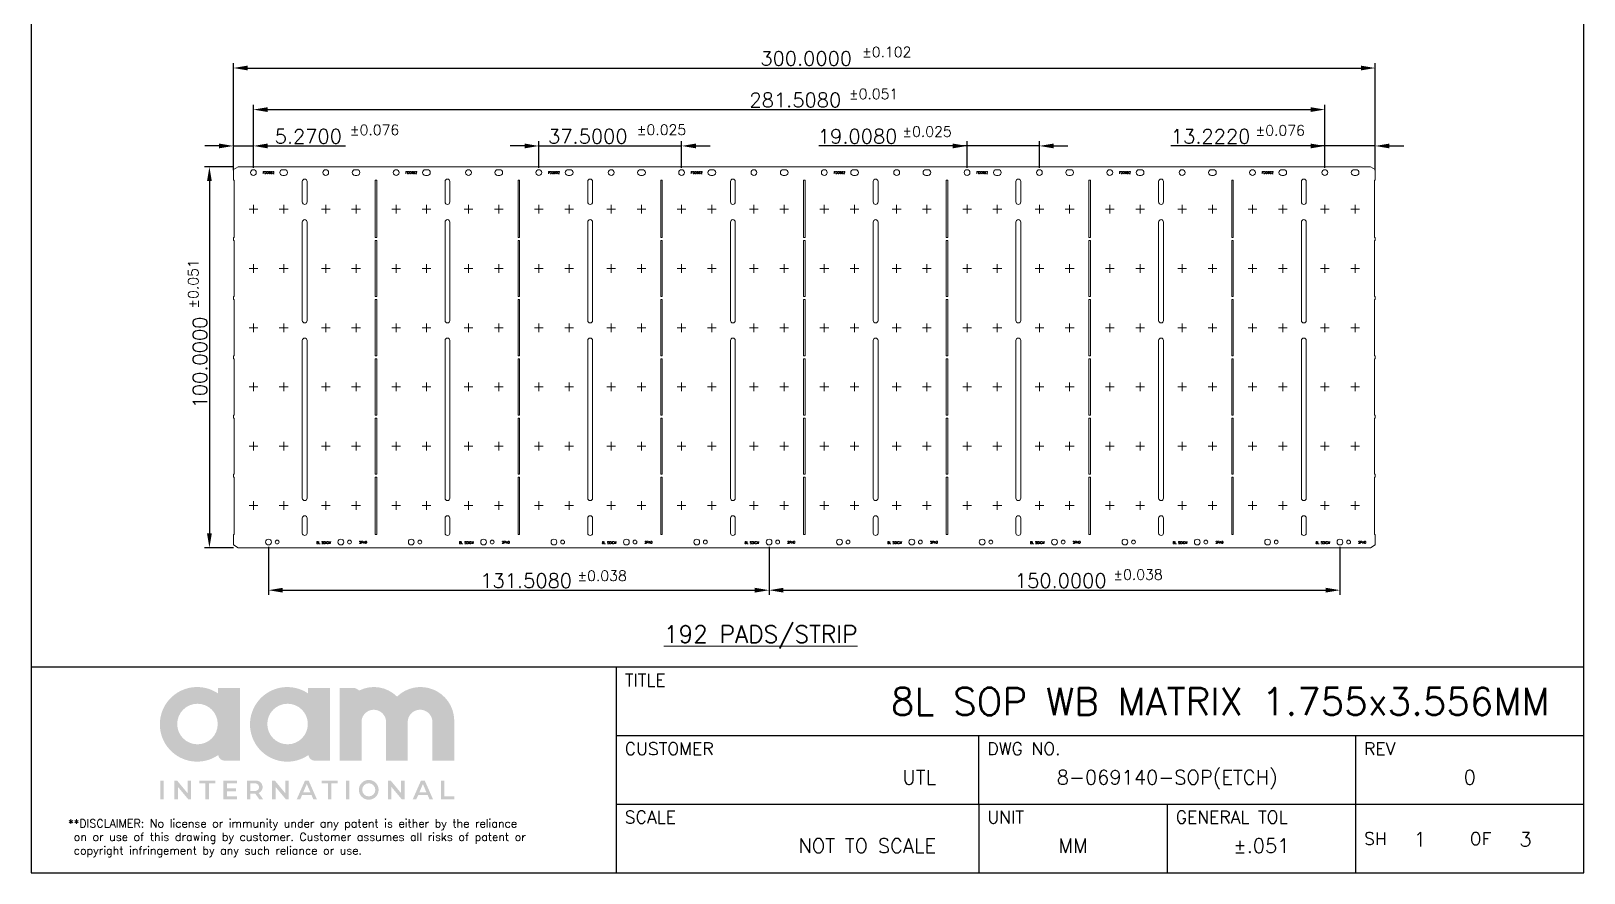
# Model space of a CAD drawing. Extents: x 1255 to 1552, y 205 to 435.
# Drawn here: x 1254.7 to 1417.9, y 204.8 to 293.2 of the extents above; entities that cross this region are included whole.
import ezdxf
from ezdxf.enums import TextEntityAlignment as Align
from ezdxf.lldxf.tags import DXFTag

# ---------------------------------------------------------------- set-up
doc = ezdxf.new("R2010")
doc.units = 0
for name, color, linetype in [('CEN', 2, 'CENTER'), ('COIN-LINE', 4, 'Continuous'), ('DIM', 7, 'Continuous'), ('LF-LINE', 1, 'Continuous'), ('PKG-OUT', 3, 'HIDDEN'), ('PLOTTING-AREA', 5, 'Continuous')]:
    doc.layers.add(name, color=color, linetype=linetype)
doc.styles.add('5.0-8.0 UNIT', font='SIMPLEX.shx', dxfattribs={"height": 0.15})
doc.styles.add('75_100   LAYOUT', font='SIMPLEX.shx', dxfattribs={"height": 1.5})
doc.styles.add('ROMANS', font='romans')
doc.styles.add('SIMPLEX', font='SIMPLEX.shx', dxfattribs={"height": 1})
doc.styles.get("Standard").update_dxf_attribs({"font": 'simplex.shx', "height": 2.5})
tags = doc.linetypes.add('CENTER', pattern=[2, 1.25, -0.25, 0.25, -0.25]).pattern_tags.tags
tags[10:11] = [DXFTag(74, 4), DXFTag(75, 0), DXFTag(340, '0'), DXFTag(46, 1.0), DXFTag(50, 0.0), DXFTag(44, 0.0), DXFTag(45, 0.0)]
tags[8:9] = [DXFTag(74, 4), DXFTag(75, 0), DXFTag(340, '0'), DXFTag(46, 1.0), DXFTag(50, 0.0), DXFTag(44, 0.0), DXFTag(45, 0.0)]
tags[6:7] = [DXFTag(74, 4), DXFTag(75, 0), DXFTag(340, '0'), DXFTag(46, 1.0), DXFTag(50, 0.0), DXFTag(44, 0.0), DXFTag(45, 0.0)]
tags[4:5] = [DXFTag(74, 4), DXFTag(75, 0), DXFTag(340, '0'), DXFTag(46, 1.0), DXFTag(50, 0.0), DXFTag(44, 0.0), DXFTag(45, 0.0)]
tags = doc.linetypes.add('HIDDEN', pattern=[0.375, 0.25, -0.125]).pattern_tags.tags
tags[6:7] = [DXFTag(74, 4), DXFTag(75, 0), DXFTag(340, '0'), DXFTag(46, 1.0), DXFTag(50, 0.0), DXFTag(44, 0.0), DXFTag(45, 0.0)]
tags[4:5] = [DXFTag(74, 4), DXFTag(75, 0), DXFTag(340, '0'), DXFTag(46, 1.0), DXFTag(50, 0.0), DXFTag(44, 0.0), DXFTag(45, 0.0)]

# ---------------------------------------------------------------- blocks, each defined once
blk = doc.blocks.new('TABLE')
at = {"layer": 'PLOTTING-AREA', "true_color": 0xaa312c}
h = blk.add_hatch(color=15, dxfattribs=at)
h.dxf.hatch_style = 1
h.paths.add_polyline_path([(18.29, 16.19), (16.37, 16.19), (16.37, 15.71, 1.889057), (16.39, 10.31, 0.380764), (16.98, 9.82), (18.29, 9.82)])
h.paths.add_polyline_path([(16.35, 13.03, -1), (12.8, 13.03, -1)], flags=16)
h.paths.add_polyline_path([(26.18, 16.19), (24.26, 16.19), (24.26, 15.71, 1.889057), (24.29, 10.31, 0.380764), (24.87, 9.82), (26.18, 9.82)])
h.paths.add_polyline_path([(24.24, 13.03, -1), (20.69, 13.03, -1)], flags=16)
h.paths.add_polyline_path([(28.74, 15.96, 0.127425), (28.29, 16.19), (27.04, 16.19), (27.04, 9.82), (28.94, 9.82), (28.94, 13.14, -1.057833), (31.09, 13.14), (31.09, 9.82), (32.99, 9.82), (32.99, 13.14, -1.055561), (35.15, 13.14), (35.15, 9.82), (37.06, 9.82), (37.06, 13.4, 0.652706), (32.05, 15.43, 0.324597)])
at = {"layer": 'PLOTTING-AREA'}
h = blk.add_hatch(color=7, dxfattribs=at)
h.dxf.hatch_style = 1
h.paths.add_polyline_path([(11.32, 6.45), (11.62, 6.45), (11.62, 8.08), (11.32, 8.08)])
h.paths.add_polyline_path([(12.86, 7.53), (13.76, 6.45), (14.02, 6.45), (14.02, 8.08), (13.71, 8.08), (13.71, 6.98), (12.79, 8.08), (12.56, 8.08), (12.56, 6.45), (12.86, 6.45)])
h.paths.add_polyline_path([(15.27, 7.83), (15.27, 6.45), (15.57, 6.45), (15.57, 7.83), (16.13, 7.83), (16.13, 8.08), (14.73, 8.08), (14.73, 7.83)])
h.paths.add_polyline_path([(16.85, 8.08), (16.85, 6.45), (18.05, 6.45), (18.05, 6.7), (17.15, 6.7), (17.15, 7.15), (17.94, 7.15), (17.94, 7.4), (17.15, 7.4), (17.15, 7.83), (18.05, 7.83), (18.05, 8.08)])
h.paths.add_polyline_path([(18.91, 8.08), (18.91, 6.45), (19.21, 6.45), (19.21, 6.93), (19.64, 6.93), (19.98, 6.45), (20.32, 6.45), (19.94, 6.99, 0.813597), (19.71, 8.08)])
h.paths.add_polyline_path([(19.21, 7.83), (19.7, 7.83, -0.813374), (19.7, 7.18), (19.21, 7.18)], flags=16)
h.paths.add_polyline_path([(21.11, 6.45), (21.41, 6.45), (21.41, 7.53), (22.31, 6.45), (22.57, 6.45), (22.57, 8.08), (22.26, 8.08), (22.26, 6.98), (21.35, 8.08), (21.11, 8.08)])
h.paths.add_polyline_path([(23.27, 6.45), (23.58, 6.45), (23.74, 6.82), (24.56, 6.82), (24.72, 6.45), (25.03, 6.45), (24.31, 8.08), (23.99, 8.08)])
h.paths.add_polyline_path([(24.15, 7.78), (24.46, 7.06), (23.84, 7.06)], flags=16)
h.paths.add_polyline_path([(26, 7.83), (26, 6.45), (26.3, 6.45), (26.3, 7.83), (26.86, 7.83), (26.86, 8.08), (25.46, 8.08), (25.46, 7.83)])
h.paths.add_polyline_path([(27.57, 6.45), (27.87, 6.45), (27.87, 8.08), (27.57, 8.08)])
h.paths.add_polyline_path([(28.71, 7.27, 1), (30.44, 7.27, 1)])
h.paths.add_polyline_path([(30.15, 7.27, -1), (29, 7.27, -1)], flags=16)
h.paths.add_polyline_path([(31.5, 8.08), (31.26, 8.08), (31.26, 6.45), (31.56, 6.45), (31.56, 7.53), (32.46, 6.45), (32.72, 6.45), (32.72, 8.08), (32.41, 8.08), (32.41, 6.98)])
h.paths.add_polyline_path([(34.48, 8.08), (34.15, 8.08), (33.43, 6.45), (33.74, 6.45), (33.91, 6.82), (34.73, 6.82), (34.89, 6.45), (35.2, 6.45)])
h.paths.add_polyline_path([(34.32, 7.78), (34.62, 7.06), (34.01, 7.06)], flags=16)
h.paths.add_polyline_path([(35.91, 6.45), (37.06, 6.45), (37.06, 6.7), (36.2, 6.7), (36.2, 8.08), (35.91, 8.08)])
for p, q in [((136, 18), (0, 18)), ((136, 12), (51.25, 12)), ((83, 6), (83, 12)), ((136, 6), (51.25, 6)), ((99.5, 6), (99.5, 0))]:
    blk.add_line(p, q, dxfattribs=at)
blk.add_lwpolyline([(0, 191.5), (0, 0), (136, 0), (136, 191.5)], close=True, dxfattribs=at)
for points in [[(51.25, 18), (51.25, 0)], [(116, 12), (116, 0)], [(83, 6), (83, 0)]]:
    blk.add_lwpolyline(points, dxfattribs=at)
at = {"layer": 'PLOTTING-AREA', "color": 7, "style": 'SIMPLEX'}
for s, p in [('TITLE', (52, 16.32)), ('CUSTOMER', (52, 10.32)), ('DWG NO.', (83.75, 10.32)), ('REV', (116.75, 10.32)), ('SCALE', (52, 4.33)), ('UNIT', (83.75, 4.33)), ('GENERAL TOL', (100.25, 4.33))]:
    blk.add_text(s, height=1.1, dxfattribs=at).set_placement(p)
blk.add_text('NOT TO SCALE', height=1.25, dxfattribs=at).set_placement((79.25, 3), align=Align.TOP_RIGHT)
for s, p in [('SH', (116.75, 3)), ('OF', (126, 3))]:
    blk.add_text(s, height=1.1, dxfattribs=at).set_placement(p, align=Align.MIDDLE_LEFT)
at = {"layer": 'PLOTTING-AREA', "color": 7, "insert": (3.25, 4.69), "char_height": 0.7106, "width": 50.2084, "attachment_point": 1, "style": 'SIMPLEX'}
blk.add_mtext('**DISCLAIMER: No license or immunity under any patent is either by the reliance \\P on or use of this drawing by customer. Customer assumes all risks of patent or\\P copyright infringement by any such reliance or use.', dxfattribs=at)

msp = doc.modelspace()

# ---------------------------------------------------------------- linework, layer by layer
at = {"layer": 'CEN', "linetype": 'CENTER', "lineweight": 0, "ltscale": 0.03}
for p, q in [((1277.58319, 274.45687), (1278.49919, 274.45687)), ((1278.04119, 274.91487), (1278.04119, 273.99887)), ((1281.67999, 274.45687), (1280.76399, 274.45687)), ((1281.22199, 274.91487), (1281.22199, 273.99887)), ((1285.18639, 274.45687), (1286.10239, 274.45687)), ((1285.64439, 274.91487), (1285.64439, 273.99887)), ((1289.28319, 274.45687), (1288.36719, 274.45687)), ((1288.82519, 274.91487), (1288.82519, 273.99887)), ((1292.58319, 274.45687), (1293.49919, 274.45687)), ((1293.04119, 274.91487), (1293.04119, 273.99887)), ((1296.67999, 274.45687), (1295.76399, 274.45687)), ((1296.22199, 274.91487), (1296.22199, 273.99887)), ((1300.18639, 274.45687), (1301.10239, 274.45687)), ((1300.64439, 274.91487), (1300.64439, 273.99887)), ((1304.28319, 274.45687), (1303.36719, 274.45687)), ((1303.82519, 274.91487), (1303.82519, 273.99887)), ((1307.58319, 274.45687), (1308.49919, 274.45687)), ((1308.04119, 274.91487), (1308.04119, 273.99887)), ((1311.67999, 274.45687), (1310.76399, 274.45687)), ((1311.22199, 274.91487), (1311.22199, 273.99887)), ((1315.18639, 274.45687), (1316.10239, 274.45687)), ((1315.64439, 274.91487), (1315.64439, 273.99887)), ((1319.28319, 274.45687), (1318.36719, 274.45687)), ((1318.82519, 274.91487), (1318.82519, 273.99887)), ((1322.58319, 274.45687), (1323.49919, 274.45687)), ((1323.04119, 274.91487), (1323.04119, 273.99887)), ((1326.67999, 274.45687), (1325.76399, 274.45687)), ((1326.22199, 274.91487), (1326.22199, 273.99887)), ((1330.18639, 274.45687), (1331.10239, 274.45687)), ((1330.64439, 274.91487), (1330.64439, 273.99887)), ((1334.28319, 274.45687), (1333.36719, 274.45687)), ((1333.82519, 274.91487), (1333.82519, 273.99887)), ((1337.58319, 274.45687), (1338.49919, 274.45687)), ((1338.04119, 274.91487), (1338.04119, 273.99887)), ((1341.67999, 274.45687), (1340.76399, 274.45687)), ((1341.22199, 274.91487), (1341.22199, 273.99887)), ((1345.18639, 274.45687), (1346.10239, 274.45687)), ((1345.64439, 274.91487), (1345.64439, 273.99887)), ((1349.28319, 274.45687), (1348.36719, 274.45687)), ((1348.82519, 274.91487), (1348.82519, 273.99887)), ((1352.58319, 274.45687), (1353.49919, 274.45687)), ((1353.04119, 274.91487), (1353.04119, 273.99887)), ((1356.67999, 274.45687), (1355.76399, 274.45687)), ((1356.22199, 274.91487), (1356.22199, 273.99887)), ((1360.18639, 274.45687), (1361.10239, 274.45687)), ((1360.64439, 274.91487), (1360.64439, 273.99887)), ((1364.28319, 274.45687), (1363.36719, 274.45687)), ((1363.82519, 274.91487), (1363.82519, 273.99887)), ((1367.58319, 274.45687), (1368.49919, 274.45687)), ((1368.04119, 274.91487), (1368.04119, 273.99887)), ((1371.67999, 274.45687), (1370.76399, 274.45687)), ((1371.22199, 274.91487), (1371.22199, 273.99887)), ((1375.18639, 274.45687), (1376.10239, 274.45687)), ((1375.64439, 274.91487), (1375.64439, 273.99887)), ((1379.28319, 274.45687), (1378.36719, 274.45687)), ((1378.82519, 274.91487), (1378.82519, 273.99887)), ((1382.58319, 274.45687), (1383.49919, 274.45687)), ((1383.04119, 274.91487), (1383.04119, 273.99887)), ((1386.67999, 274.45687), (1385.76399, 274.45687)), ((1386.22199, 274.91487), (1386.22199, 273.99887)), ((1390.18639, 274.45687), (1391.10239, 274.45687)), ((1390.64439, 274.91487), (1390.64439, 273.99887)), ((1394.28319, 274.45687), (1393.36719, 274.45687)), ((1393.82519, 274.91487), (1393.82519, 273.99887)), ((1277.58319, 268.23687), (1278.49919, 268.23687)), ((1278.04119, 268.69487), (1278.04119, 267.77887)), ((1281.67999, 268.23687), (1280.76399, 268.23687)), ((1281.22199, 268.69487), (1281.22199, 267.77887)), ((1285.18639, 268.23687), (1286.10239, 268.23687)), ((1285.64439, 268.69487), (1285.64439, 267.77887)), ((1289.28319, 268.23687), (1288.36719, 268.23687)), ((1288.82519, 268.69487), (1288.82519, 267.77887)), ((1292.58319, 268.23687), (1293.49919, 268.23687)), ((1293.04119, 268.69487), (1293.04119, 267.77887)), ((1296.67999, 268.23687), (1295.76399, 268.23687)), ((1296.22199, 268.69487), (1296.22199, 267.77887)), ((1300.18639, 268.23687), (1301.10239, 268.23687)), ((1300.64439, 268.69487), (1300.64439, 267.77887)), ((1304.28319, 268.23687), (1303.36719, 268.23687)), ((1303.82519, 268.69487), (1303.82519, 267.77887)), ((1307.58319, 268.23687), (1308.49919, 268.23687)), ((1308.04119, 268.69487), (1308.04119, 267.77887)), ((1311.67999, 268.23687), (1310.76399, 268.23687)), ((1311.22199, 268.69487), (1311.22199, 267.77887)), ((1315.18639, 268.23687), (1316.10239, 268.23687)), ((1315.64439, 268.69487), (1315.64439, 267.77887)), ((1319.28319, 268.23687), (1318.36719, 268.23687)), ((1318.82519, 268.69487), (1318.82519, 267.77887)), ((1322.58319, 268.23687), (1323.49919, 268.23687)), ((1323.04119, 268.69487), (1323.04119, 267.77887)), ((1326.67999, 268.23687), (1325.76399, 268.23687)), ((1326.22199, 268.69487), (1326.22199, 267.77887)), ((1330.18639, 268.23687), (1331.10239, 268.23687)), ((1330.64439, 268.69487), (1330.64439, 267.77887)), ((1334.28319, 268.23687), (1333.36719, 268.23687)), ((1333.82519, 268.69487), (1333.82519, 267.77887)), ((1337.58319, 268.23687), (1338.49919, 268.23687)), ((1338.04119, 268.69487), (1338.04119, 267.77887)), ((1341.67999, 268.23687), (1340.76399, 268.23687)), ((1341.22199, 268.69487), (1341.22199, 267.77887)), ((1345.18639, 268.23687), (1346.10239, 268.23687)), ((1345.64439, 268.69487), (1345.64439, 267.77887)), ((1349.28319, 268.23687), (1348.36719, 268.23687)), ((1348.82519, 268.69487), (1348.82519, 267.77887)), ((1352.58319, 268.23687), (1353.49919, 268.23687)), ((1353.04119, 268.69487), (1353.04119, 267.77887)), ((1356.67999, 268.23687), (1355.76399, 268.23687)), ((1356.22199, 268.69487), (1356.22199, 267.77887)), ((1360.18639, 268.23687), (1361.10239, 268.23687)), ((1360.64439, 268.69487), (1360.64439, 267.77887)), ((1364.28319, 268.23687), (1363.36719, 268.23687)), ((1363.82519, 268.69487), (1363.82519, 267.77887)), ((1367.58319, 268.23687), (1368.49919, 268.23687)), ((1368.04119, 268.69487), (1368.04119, 267.77887)), ((1371.67999, 268.23687), (1370.76399, 268.23687)), ((1371.22199, 268.69487), (1371.22199, 267.77887)), ((1375.18639, 268.23687), (1376.10239, 268.23687)), ((1375.64439, 268.69487), (1375.64439, 267.77887)), ((1379.28319, 268.23687), (1378.36719, 268.23687)), ((1378.82519, 268.69487), (1378.82519, 267.77887)), ((1382.58319, 268.23687), (1383.49919, 268.23687)), ((1383.04119, 268.69487), (1383.04119, 267.77887)), ((1386.67999, 268.23687), (1385.76399, 268.23687)), ((1386.22199, 268.69487), (1386.22199, 267.77887)), ((1390.18639, 268.23687), (1391.10239, 268.23687)), ((1390.64439, 268.69487), (1390.64439, 267.77887)), ((1394.28319, 268.23687), (1393.36719, 268.23687)), ((1393.82519, 268.69487), (1393.82519, 267.77887)), ((1277.58319, 262.01687), (1278.49919, 262.01687)), ((1278.04119, 262.47487), (1278.04119, 261.55887)), ((1281.67999, 262.01687), (1280.76399, 262.01687)), ((1281.22199, 262.47487), (1281.22199, 261.55887)), ((1285.18639, 262.01687), (1286.10239, 262.01687)), ((1285.64439, 262.47487), (1285.64439, 261.55887)), ((1289.28319, 262.01687), (1288.36719, 262.01687)), ((1288.82519, 262.47487), (1288.82519, 261.55887)), ((1292.58319, 262.01687), (1293.49919, 262.01687)), ((1293.04119, 262.47487), (1293.04119, 261.55887)), ((1296.67999, 262.01687), (1295.76399, 262.01687)), ((1296.22199, 262.47487), (1296.22199, 261.55887)), ((1300.18639, 262.01687), (1301.10239, 262.01687)), ((1300.64439, 262.47487), (1300.64439, 261.55887)), ((1304.28319, 262.01687), (1303.36719, 262.01687)), ((1303.82519, 262.47487), (1303.82519, 261.55887)), ((1307.58319, 262.01687), (1308.49919, 262.01687)), ((1308.04119, 262.47487), (1308.04119, 261.55887)), ((1311.67999, 262.01687), (1310.76399, 262.01687)), ((1311.22199, 262.47487), (1311.22199, 261.55887)), ((1315.18639, 262.01687), (1316.10239, 262.01687)), ((1315.64439, 262.47487), (1315.64439, 261.55887)), ((1319.28319, 262.01687), (1318.36719, 262.01687)), ((1318.82519, 262.47487), (1318.82519, 261.55887)), ((1322.58319, 262.01687), (1323.49919, 262.01687)), ((1323.04119, 262.47487), (1323.04119, 261.55887)), ((1326.67999, 262.01687), (1325.76399, 262.01687)), ((1326.22199, 262.47487), (1326.22199, 261.55887)), ((1330.18639, 262.01687), (1331.10239, 262.01687)), ((1330.64439, 262.47487), (1330.64439, 261.55887)), ((1334.28319, 262.01687), (1333.36719, 262.01687)), ((1333.82519, 262.47487), (1333.82519, 261.55887)), ((1337.58319, 262.01687), (1338.49919, 262.01687)), ((1338.04119, 262.47487), (1338.04119, 261.55887)), ((1341.67999, 262.01687), (1340.76399, 262.01687)), ((1341.22199, 262.47487), (1341.22199, 261.55887)), ((1345.18639, 262.01687), (1346.10239, 262.01687)), ((1345.64439, 262.47487), (1345.64439, 261.55887)), ((1349.28319, 262.01687), (1348.36719, 262.01687)), ((1348.82519, 262.47487), (1348.82519, 261.55887)), ((1352.58319, 262.01687), (1353.49919, 262.01687)), ((1353.04119, 262.47487), (1353.04119, 261.55887)), ((1356.67999, 262.01687), (1355.76399, 262.01687)), ((1356.22199, 262.47487), (1356.22199, 261.55887)), ((1360.18639, 262.01687), (1361.10239, 262.01687)), ((1360.64439, 262.47487), (1360.64439, 261.55887)), ((1364.28319, 262.01687), (1363.36719, 262.01687)), ((1363.82519, 262.47487), (1363.82519, 261.55887)), ((1367.58319, 262.01687), (1368.49919, 262.01687)), ((1368.04119, 262.47487), (1368.04119, 261.55887)), ((1371.67999, 262.01687), (1370.76399, 262.01687)), ((1371.22199, 262.47487), (1371.22199, 261.55887)), ((1375.18639, 262.01687), (1376.10239, 262.01687)), ((1375.64439, 262.47487), (1375.64439, 261.55887)), ((1379.28319, 262.01687), (1378.36719, 262.01687)), ((1378.82519, 262.47487), (1378.82519, 261.55887)), ((1382.58319, 262.01687), (1383.49919, 262.01687)), ((1383.04119, 262.47487), (1383.04119, 261.55887)), ((1386.67999, 262.01687), (1385.76399, 262.01687)), ((1386.22199, 262.47487), (1386.22199, 261.55887)), ((1390.18639, 262.01687), (1391.10239, 262.01687)), ((1390.64439, 262.47487), (1390.64439, 261.55887)), ((1394.28319, 262.01687), (1393.36719, 262.01687)), ((1393.82519, 262.47487), (1393.82519, 261.55887)), ((1278.04119, 256.25487), (1278.04119, 255.33887)), ((1281.22199, 256.25487), (1281.22199, 255.33887)), ((1285.64439, 256.25487), (1285.64439, 255.33887)), ((1288.82519, 256.25487), (1288.82519, 255.33887)), ((1293.04119, 256.25487), (1293.04119, 255.33887)), ((1296.22199, 256.25487), (1296.22199, 255.33887)), ((1300.64439, 256.25487), (1300.64439, 255.33887)), ((1303.82519, 256.25487), (1303.82519, 255.33887)), ((1308.04119, 256.25487), (1308.04119, 255.33887)), ((1311.22199, 256.25487), (1311.22199, 255.33887)), ((1315.64439, 256.25487), (1315.64439, 255.33887)), ((1318.82519, 256.25487), (1318.82519, 255.33887)), ((1323.04119, 256.25487), (1323.04119, 255.33887)), ((1326.22199, 256.25487), (1326.22199, 255.33887)), ((1330.64439, 256.25487), (1330.64439, 255.33887)), ((1333.82519, 256.25487), (1333.82519, 255.33887)), ((1338.04119, 256.25487), (1338.04119, 255.33887)), ((1341.22199, 256.25487), (1341.22199, 255.33887)), ((1345.64439, 256.25487), (1345.64439, 255.33887)), ((1348.82519, 256.25487), (1348.82519, 255.33887)), ((1353.04119, 256.25487), (1353.04119, 255.33887)), ((1356.22199, 256.25487), (1356.22199, 255.33887)), ((1360.64439, 256.25487), (1360.64439, 255.33887)), ((1363.82519, 256.25487), (1363.82519, 255.33887)), ((1368.04119, 256.25487), (1368.04119, 255.33887)), ((1371.22199, 256.25487), (1371.22199, 255.33887)), ((1375.64439, 256.25487), (1375.64439, 255.33887)), ((1378.82519, 256.25487), (1378.82519, 255.33887)), ((1383.04119, 256.25487), (1383.04119, 255.33887)), ((1386.22199, 256.25487), (1386.22199, 255.33887)), ((1390.64439, 256.25487), (1390.64439, 255.33887)), ((1393.82519, 256.25487), (1393.82519, 255.33887)), ((1277.58319, 255.79687), (1278.49919, 255.79687)), ((1281.67999, 255.79687), (1280.76399, 255.79687)), ((1285.18639, 255.79687), (1286.10239, 255.79687)), ((1289.28319, 255.79687), (1288.36719, 255.79687)), ((1292.58319, 255.79687), (1293.49919, 255.79687)), ((1296.67999, 255.79687), (1295.76399, 255.79687)), ((1300.18639, 255.79687), (1301.10239, 255.79687)), ((1304.28319, 255.79687), (1303.36719, 255.79687)), ((1307.58319, 255.79687), (1308.49919, 255.79687)), ((1311.67999, 255.79687), (1310.76399, 255.79687)), ((1315.18639, 255.79687), (1316.10239, 255.79687)), ((1319.28319, 255.79687), (1318.36719, 255.79687)), ((1322.58319, 255.79687), (1323.49919, 255.79687)), ((1326.67999, 255.79687), (1325.76399, 255.79687)), ((1330.18639, 255.79687), (1331.10239, 255.79687)), ((1334.28319, 255.79687), (1333.36719, 255.79687)), ((1337.58319, 255.79687), (1338.49919, 255.79687)), ((1341.67999, 255.79687), (1340.76399, 255.79687)), ((1345.18639, 255.79687), (1346.10239, 255.79687)), ((1349.28319, 255.79687), (1348.36719, 255.79687)), ((1352.58319, 255.79687), (1353.49919, 255.79687)), ((1356.67999, 255.79687), (1355.76399, 255.79687)), ((1360.18639, 255.79687), (1361.10239, 255.79687)), ((1364.28319, 255.79687), (1363.36719, 255.79687)), ((1367.58319, 255.79687), (1368.49919, 255.79687)), ((1371.67999, 255.79687), (1370.76399, 255.79687)), ((1375.18639, 255.79687), (1376.10239, 255.79687)), ((1379.28319, 255.79687), (1378.36719, 255.79687)), ((1382.58319, 255.79687), (1383.49919, 255.79687)), ((1386.67999, 255.79687), (1385.76399, 255.79687)), ((1390.18639, 255.79687), (1391.10239, 255.79687)), ((1394.28319, 255.79687), (1393.36719, 255.79687)), ((1278.04119, 250.03487), (1278.04119, 249.11887)), ((1281.22199, 250.03487), (1281.22199, 249.11887)), ((1285.64439, 250.03487), (1285.64439, 249.11887)), ((1288.82519, 250.03487), (1288.82519, 249.11887)), ((1293.04119, 250.03487), (1293.04119, 249.11887)), ((1296.22199, 250.03487), (1296.22199, 249.11887)), ((1300.64439, 250.03487), (1300.64439, 249.11887)), ((1303.82519, 250.03487), (1303.82519, 249.11887)), ((1308.04119, 250.03487), (1308.04119, 249.11887)), ((1311.22199, 250.03487), (1311.22199, 249.11887)), ((1315.64439, 250.03487), (1315.64439, 249.11887)), ((1318.82519, 250.03487), (1318.82519, 249.11887)), ((1323.04119, 250.03487), (1323.04119, 249.11887)), ((1326.22199, 250.03487), (1326.22199, 249.11887)), ((1330.64439, 250.03487), (1330.64439, 249.11887)), ((1333.82519, 250.03487), (1333.82519, 249.11887)), ((1338.04119, 250.03487), (1338.04119, 249.11887)), ((1341.22199, 250.03487), (1341.22199, 249.11887)), ((1345.64439, 250.03487), (1345.64439, 249.11887)), ((1348.82519, 250.03487), (1348.82519, 249.11887)), ((1353.04119, 250.03487), (1353.04119, 249.11887)), ((1356.22199, 250.03487), (1356.22199, 249.11887)), ((1360.64439, 250.03487), (1360.64439, 249.11887)), ((1363.82519, 250.03487), (1363.82519, 249.11887)), ((1368.04119, 250.03487), (1368.04119, 249.11887)), ((1371.22199, 250.03487), (1371.22199, 249.11887)), ((1375.64439, 250.03487), (1375.64439, 249.11887)), ((1378.82519, 250.03487), (1378.82519, 249.11887)), ((1383.04119, 250.03487), (1383.04119, 249.11887)), ((1386.22199, 250.03487), (1386.22199, 249.11887)), ((1390.64439, 250.03487), (1390.64439, 249.11887)), ((1393.82519, 250.03487), (1393.82519, 249.11887)), ((1277.58319, 249.57687), (1278.49919, 249.57687)), ((1281.67999, 249.57687), (1280.76399, 249.57687)), ((1285.18639, 249.57687), (1286.10239, 249.57687)), ((1289.28319, 249.57687), (1288.36719, 249.57687)), ((1292.58319, 249.57687), (1293.49919, 249.57687)), ((1296.67999, 249.57687), (1295.76399, 249.57687)), ((1300.18639, 249.57687), (1301.10239, 249.57687)), ((1304.28319, 249.57687), (1303.36719, 249.57687)), ((1307.58319, 249.57687), (1308.49919, 249.57687)), ((1311.67999, 249.57687), (1310.76399, 249.57687)), ((1315.18639, 249.57687), (1316.10239, 249.57687)), ((1319.28319, 249.57687), (1318.36719, 249.57687)), ((1322.58319, 249.57687), (1323.49919, 249.57687)), ((1326.67999, 249.57687), (1325.76399, 249.57687)), ((1330.18639, 249.57687), (1331.10239, 249.57687)), ((1334.28319, 249.57687), (1333.36719, 249.57687)), ((1337.58319, 249.57687), (1338.49919, 249.57687)), ((1341.67999, 249.57687), (1340.76399, 249.57687)), ((1345.18639, 249.57687), (1346.10239, 249.57687)), ((1349.28319, 249.57687), (1348.36719, 249.57687)), ((1352.58319, 249.57687), (1353.49919, 249.57687)), ((1356.67999, 249.57687), (1355.76399, 249.57687)), ((1360.18639, 249.57687), (1361.10239, 249.57687)), ((1364.28319, 249.57687), (1363.36719, 249.57687)), ((1367.58319, 249.57687), (1368.49919, 249.57687)), ((1371.67999, 249.57687), (1370.76399, 249.57687)), ((1375.18639, 249.57687), (1376.10239, 249.57687)), ((1379.28319, 249.57687), (1378.36719, 249.57687)), ((1382.58319, 249.57687), (1383.49919, 249.57687)), ((1386.67999, 249.57687), (1385.76399, 249.57687)), ((1390.18639, 249.57687), (1391.10239, 249.57687)), ((1394.28319, 249.57687), (1393.36719, 249.57687)), ((1277.58319, 243.35687), (1278.49919, 243.35687)), ((1278.04119, 243.81487), (1278.04119, 242.89887)), ((1281.67999, 243.35687), (1280.76399, 243.35687)), ((1281.22199, 243.81487), (1281.22199, 242.89887)), ((1285.18639, 243.35687), (1286.10239, 243.35687)), ((1285.64439, 243.81487), (1285.64439, 242.89887)), ((1289.28319, 243.35687), (1288.36719, 243.35687)), ((1288.82519, 243.81487), (1288.82519, 242.89887)), ((1292.58319, 243.35687), (1293.49919, 243.35687)), ((1293.04119, 243.81487), (1293.04119, 242.89887)), ((1296.67999, 243.35687), (1295.76399, 243.35687)), ((1296.22199, 243.81487), (1296.22199, 242.89887)), ((1300.18639, 243.35687), (1301.10239, 243.35687)), ((1300.64439, 243.81487), (1300.64439, 242.89887)), ((1304.28319, 243.35687), (1303.36719, 243.35687)), ((1303.82519, 243.81487), (1303.82519, 242.89887)), ((1307.58319, 243.35687), (1308.49919, 243.35687)), ((1308.04119, 243.81487), (1308.04119, 242.89887)), ((1311.67999, 243.35687), (1310.76399, 243.35687)), ((1311.22199, 243.81487), (1311.22199, 242.89887)), ((1315.18639, 243.35687), (1316.10239, 243.35687)), ((1315.64439, 243.81487), (1315.64439, 242.89887)), ((1319.28319, 243.35687), (1318.36719, 243.35687)), ((1318.82519, 243.81487), (1318.82519, 242.89887)), ((1322.58319, 243.35687), (1323.49919, 243.35687)), ((1323.04119, 243.81487), (1323.04119, 242.89887)), ((1326.67999, 243.35687), (1325.76399, 243.35687)), ((1326.22199, 243.81487), (1326.22199, 242.89887)), ((1330.18639, 243.35687), (1331.10239, 243.35687)), ((1330.64439, 243.81487), (1330.64439, 242.89887)), ((1334.28319, 243.35687), (1333.36719, 243.35687)), ((1333.82519, 243.81487), (1333.82519, 242.89887)), ((1337.58319, 243.35687), (1338.49919, 243.35687)), ((1338.04119, 243.81487), (1338.04119, 242.89887)), ((1341.67999, 243.35687), (1340.76399, 243.35687)), ((1341.22199, 243.81487), (1341.22199, 242.89887)), ((1345.18639, 243.35687), (1346.10239, 243.35687)), ((1345.64439, 243.81487), (1345.64439, 242.89887)), ((1349.28319, 243.35687), (1348.36719, 243.35687)), ((1348.82519, 243.81487), (1348.82519, 242.89887)), ((1352.58319, 243.35687), (1353.49919, 243.35687)), ((1353.04119, 243.81487), (1353.04119, 242.89887)), ((1356.67999, 243.35687), (1355.76399, 243.35687)), ((1356.22199, 243.81487), (1356.22199, 242.89887)), ((1360.18639, 243.35687), (1361.10239, 243.35687)), ((1360.64439, 243.81487), (1360.64439, 242.89887)), ((1364.28319, 243.35687), (1363.36719, 243.35687)), ((1363.82519, 243.81487), (1363.82519, 242.89887)), ((1367.58319, 243.35687), (1368.49919, 243.35687)), ((1368.04119, 243.81487), (1368.04119, 242.89887)), ((1371.67999, 243.35687), (1370.76399, 243.35687)), ((1371.22199, 243.81487), (1371.22199, 242.89887)), ((1375.18639, 243.35687), (1376.10239, 243.35687)), ((1375.64439, 243.81487), (1375.64439, 242.89887)), ((1379.28319, 243.35687), (1378.36719, 243.35687)), ((1378.82519, 243.81487), (1378.82519, 242.89887)), ((1382.58319, 243.35687), (1383.49919, 243.35687)), ((1383.04119, 243.81487), (1383.04119, 242.89887)), ((1386.67999, 243.35687), (1385.76399, 243.35687)), ((1386.22199, 243.81487), (1386.22199, 242.89887)), ((1390.18639, 243.35687), (1391.10239, 243.35687)), ((1390.64439, 243.81487), (1390.64439, 242.89887)), ((1394.28319, 243.35687), (1393.36719, 243.35687)), ((1393.82519, 243.81487), (1393.82519, 242.89887))]:
    msp.add_line(p, q, dxfattribs=at)
at = {"layer": 'COIN-LINE', "lineweight": 0}
for points in [[(1276.44119, 238.90687), (1275.93319, 239.20016), (1275.93319, 240.28967), (1276.01319, 240.28967), (1276.01319, 246.31007), (1275.93319, 246.31007), (1275.93319, 246.62367), (1276.01319, 246.62367), (1276.01319, 252.53007), (1275.93319, 252.53007), (1275.93319, 252.84367), (1276.01319, 252.84367), (1276.01319, 258.75007), (1275.93319, 258.75007), (1275.93319, 259.06367), (1276.01319, 259.06367), (1276.01319, 264.97007), (1275.93319, 264.97007), (1275.93319, 265.28367), (1276.01319, 265.28367), (1276.01319, 271.19007), (1275.93319, 271.19007), (1275.93319, 271.50367), (1276.01319, 271.50367), (1276.01319, 277.52407), (1275.93319, 277.52407), (1275.93319, 278.61367), (1276.44119, 278.90687), (1395.42519, 278.90687), (1395.93319, 278.61367), (1395.93319, 277.52407), (1395.85319, 277.52407), (1395.85319, 271.50367), (1395.93319, 271.50367), (1395.93319, 271.19007), (1395.85319, 271.19007), (1395.85319, 265.28367), (1395.93319, 265.28367), (1395.93319, 264.97007), (1395.85319, 264.97007), (1395.85319, 259.06367), (1395.93319, 259.06367), (1395.93319, 258.75007), (1395.85319, 258.75007), (1395.85319, 252.84367), (1395.93319, 252.84367), (1395.93319, 252.53007), (1395.85319, 252.53007), (1395.85319, 246.62367), (1395.93319, 246.62367), (1395.93319, 246.31007), (1395.85319, 246.31007), (1395.85319, 240.28967), (1395.93319, 240.28967), (1395.93319, 239.20016), (1395.42519, 238.90687)], [(1290.85319, 271.50367), (1291.01319, 271.50367), (1291.01319, 277.52407), (1290.85319, 277.52407)], [(1305.85319, 271.50367), (1306.01319, 271.50367), (1306.01319, 277.52407), (1305.85319, 277.52407)], [(1320.85319, 271.50367), (1321.01319, 271.50367), (1321.01319, 277.52407), (1320.85319, 277.52407)], [(1335.85319, 271.50367), (1336.01319, 271.50367), (1336.01319, 277.52407), (1335.85319, 277.52407)], [(1350.85319, 271.50367), (1351.01319, 271.50367), (1351.01319, 277.52407), (1350.85319, 277.52407)], [(1365.85319, 271.50367), (1366.01319, 271.50367), (1366.01319, 277.52407), (1365.85319, 277.52407)], [(1380.85319, 271.50367), (1381.01319, 271.50367), (1381.01319, 277.52407), (1380.85319, 277.52407)], [(1290.85319, 265.28367), (1291.01319, 265.28367), (1291.01319, 271.19007), (1290.85319, 271.19007)], [(1305.85319, 265.28367), (1306.01319, 265.28367), (1306.01319, 271.19007), (1305.85319, 271.19007)], [(1320.85319, 265.28367), (1321.01319, 265.28367), (1321.01319, 271.19007), (1320.85319, 271.19007)], [(1335.85319, 265.28367), (1336.01319, 265.28367), (1336.01319, 271.19007), (1335.85319, 271.19007)], [(1350.85319, 265.28367), (1351.01319, 265.28367), (1351.01319, 271.19007), (1350.85319, 271.19007)], [(1365.85319, 265.28367), (1366.01319, 265.28367), (1366.01319, 271.19007), (1365.85319, 271.19007)], [(1380.85319, 265.28367), (1381.01319, 265.28367), (1381.01319, 271.19007), (1380.85319, 271.19007)], [(1290.85319, 259.06367), (1291.01319, 259.06367), (1291.01319, 264.97007), (1290.85319, 264.97007)], [(1305.85319, 259.06367), (1306.01319, 259.06367), (1306.01319, 264.97007), (1305.85319, 264.97007)], [(1320.85319, 259.06367), (1321.01319, 259.06367), (1321.01319, 264.97007), (1320.85319, 264.97007)], [(1335.85319, 259.06367), (1336.01319, 259.06367), (1336.01319, 264.97007), (1335.85319, 264.97007)], [(1350.85319, 259.06367), (1351.01319, 259.06367), (1351.01319, 264.97007), (1350.85319, 264.97007)], [(1365.85319, 259.06367), (1366.01319, 259.06367), (1366.01319, 264.97007), (1365.85319, 264.97007)], [(1380.85319, 259.06367), (1381.01319, 259.06367), (1381.01319, 264.97007), (1380.85319, 264.97007)], [(1290.85319, 252.84367), (1291.01319, 252.84367), (1291.01319, 258.75007), (1290.85319, 258.75007)], [(1305.85319, 252.84367), (1306.01319, 252.84367), (1306.01319, 258.75007), (1305.85319, 258.75007)], [(1320.85319, 252.84367), (1321.01319, 252.84367), (1321.01319, 258.75007), (1320.85319, 258.75007)], [(1335.85319, 252.84367), (1336.01319, 252.84367), (1336.01319, 258.75007), (1335.85319, 258.75007)], [(1350.85319, 252.84367), (1351.01319, 252.84367), (1351.01319, 258.75007), (1350.85319, 258.75007)], [(1365.85319, 252.84367), (1366.01319, 252.84367), (1366.01319, 258.75007), (1365.85319, 258.75007)], [(1380.85319, 252.84367), (1381.01319, 252.84367), (1381.01319, 258.75007), (1380.85319, 258.75007)], [(1290.85319, 246.62367), (1291.01319, 246.62367), (1291.01319, 252.53007), (1290.85319, 252.53007)], [(1305.85319, 246.62367), (1306.01319, 246.62367), (1306.01319, 252.53007), (1305.85319, 252.53007)], [(1320.85319, 246.62367), (1321.01319, 246.62367), (1321.01319, 252.53007), (1320.85319, 252.53007)], [(1335.85319, 246.62367), (1336.01319, 246.62367), (1336.01319, 252.53007), (1335.85319, 252.53007)], [(1350.85319, 246.62367), (1351.01319, 246.62367), (1351.01319, 252.53007), (1350.85319, 252.53007)], [(1365.85319, 246.62367), (1366.01319, 246.62367), (1366.01319, 252.53007), (1365.85319, 252.53007)], [(1380.85319, 246.62367), (1381.01319, 246.62367), (1381.01319, 252.53007), (1380.85319, 252.53007)], [(1290.85319, 240.28967), (1291.01319, 240.28967), (1291.01319, 246.31007), (1290.85319, 246.31007)], [(1305.85319, 240.28967), (1306.01319, 240.28967), (1306.01319, 246.31007), (1305.85319, 246.31007)], [(1320.85319, 240.28967), (1321.01319, 240.28967), (1321.01319, 246.31007), (1320.85319, 246.31007)], [(1335.85319, 240.28967), (1336.01319, 240.28967), (1336.01319, 246.31007), (1335.85319, 246.31007)], [(1350.85319, 240.28967), (1351.01319, 240.28967), (1351.01319, 246.31007), (1350.85319, 246.31007)], [(1365.85319, 240.28967), (1366.01319, 240.28967), (1366.01319, 246.31007), (1365.85319, 246.31007)], [(1380.85319, 240.28967), (1381.01319, 240.28967), (1381.01319, 246.31007), (1380.85319, 246.31007)]]:
    msp.add_lwpolyline(points, close=True, dxfattribs=at)
for points in [[(1281.32439, 278.61167), (1281.12119, 278.61167, 1), (1281.12119, 278.00207), (1281.32439, 278.00207, 1)], [(1283.17919, 277.36367), (1283.17919, 275.21887, 1), (1283.68719, 275.21887), (1283.68719, 277.36367, 1)], [(1288.92759, 278.00207), (1288.72439, 278.00207, -1), (1288.72439, 278.61167), (1288.92759, 278.61167, -1)], [(1296.32439, 278.61167), (1296.12119, 278.61167, 1), (1296.12119, 278.00207), (1296.32439, 278.00207, 1)], [(1298.17919, 277.36367), (1298.17919, 275.21887, 1), (1298.68719, 275.21887), (1298.68719, 277.36367, 1)], [(1303.92759, 278.61167), (1303.72439, 278.61167, 1), (1303.72439, 278.00207), (1303.92759, 278.00207, 1)], [(1311.32439, 278.61167), (1311.12119, 278.61167, 1), (1311.12119, 278.00207), (1311.32439, 278.00207, 1)], [(1313.17919, 277.36367), (1313.17919, 275.21887, 1), (1313.68719, 275.21887), (1313.68719, 277.36367, 1)], [(1318.92759, 278.61167), (1318.72439, 278.61167, 1), (1318.72439, 278.00207), (1318.92759, 278.00207, 1)], [(1326.32439, 278.61167), (1326.12119, 278.61167, 1), (1326.12119, 278.00207), (1326.32439, 278.00207, 1)], [(1328.17919, 277.36367), (1328.17919, 275.21887, 1), (1328.68719, 275.21887), (1328.68719, 277.36367, 1)], [(1333.92759, 278.61167), (1333.72439, 278.61167, 1), (1333.72439, 278.00207), (1333.92759, 278.00207, 1)], [(1341.32439, 278.61167), (1341.12119, 278.61167, 1), (1341.12119, 278.00207), (1341.32439, 278.00207, 1)], [(1343.17919, 277.36367), (1343.17919, 275.21887, 1), (1343.68719, 275.21887), (1343.68719, 277.36367, 1)], [(1348.92759, 278.61167), (1348.72439, 278.61167, 1), (1348.72439, 278.00207), (1348.92759, 278.00207, 1)], [(1356.32439, 278.61167), (1356.12119, 278.61167, 1), (1356.12119, 278.00207), (1356.32439, 278.00207, 1)], [(1358.17919, 277.36367), (1358.17919, 275.21887, 1), (1358.68719, 275.21887), (1358.68719, 277.36367, 1)], [(1363.92759, 278.61167), (1363.72439, 278.61167, 1), (1363.72439, 278.00207), (1363.92759, 278.00207, 1)], [(1371.32439, 278.61167), (1371.12119, 278.61167, 1), (1371.12119, 278.00207), (1371.32439, 278.00207, 1)], [(1373.17919, 277.36367), (1373.17919, 275.21887, 1), (1373.68719, 275.21887), (1373.68719, 277.36367, 1)], [(1378.92759, 278.61167), (1378.72439, 278.61167, 1), (1378.72439, 278.00207), (1378.92759, 278.00207, 1)], [(1386.32439, 278.00207, 1), (1386.32439, 278.61167), (1386.12119, 278.61167, 1), (1386.12119, 278.00207)], [(1388.17919, 277.36367), (1388.17919, 275.21887, 1), (1388.68719, 275.21887), (1388.68719, 277.36367, 1)], [(1393.92759, 278.61167), (1393.72439, 278.61167, 1), (1393.72439, 278.00207), (1393.92759, 278.00207, 1)], [(1283.17919, 273.11087), (1283.17919, 262.77887, 1), (1283.68719, 262.77887), (1283.68719, 273.11087, 1)], [(1298.17919, 273.11087), (1298.17919, 262.77887, 1), (1298.68719, 262.77887), (1298.68719, 273.11087, 1)], [(1313.17919, 273.11087), (1313.17919, 262.77887, 1), (1313.68719, 262.77887), (1313.68719, 273.11087, 1)], [(1328.17919, 273.11087), (1328.17919, 262.77887, 1), (1328.68719, 262.77887), (1328.68719, 273.11087, 1)], [(1343.17919, 273.11087), (1343.17919, 262.77887, 1), (1343.68719, 262.77887), (1343.68719, 273.11087, 1)], [(1358.17919, 273.11087), (1358.17919, 262.77887, 1), (1358.68719, 262.77887), (1358.68719, 273.11087, 1)], [(1373.17919, 273.11087), (1373.17919, 262.77887, 1), (1373.68719, 262.77887), (1373.68719, 273.11087, 1)], [(1388.17919, 273.11087), (1388.17919, 262.77887, 1), (1388.68719, 262.77887), (1388.68719, 273.11087, 1)], [(1283.17919, 260.67087), (1283.17919, 244.11887, 1), (1283.68719, 244.11887), (1283.68719, 260.67087, 1)], [(1298.17919, 260.67087), (1298.17919, 244.11887, 1), (1298.68719, 244.11887), (1298.68719, 260.67087, 1)], [(1313.17919, 260.67087), (1313.17919, 244.11887, 1), (1313.68719, 244.11887), (1313.68719, 260.67087, 1)], [(1328.17919, 260.67087), (1328.17919, 244.11887, 1), (1328.68719, 244.11887), (1328.68719, 260.67087, 1)], [(1343.17919, 260.67087), (1343.17919, 244.11887, 1), (1343.68719, 244.11887), (1343.68719, 260.67087, 1)], [(1358.17919, 260.67087), (1358.17919, 244.11887, 1), (1358.68719, 244.11887), (1358.68719, 260.67087, 1)], [(1373.17919, 260.67087), (1373.17919, 244.11887, 1), (1373.68719, 244.11887), (1373.68719, 260.67087, 1)], [(1388.17919, 260.67087), (1388.17919, 244.11887, 1), (1388.68719, 244.11887), (1388.68719, 260.67087, 1)], [(1283.17919, 242.01087), (1283.17919, 240.45007, 1), (1283.68719, 240.45007), (1283.68719, 242.01087, 1)], [(1298.17919, 242.01087), (1298.17919, 240.45007, 1), (1298.68719, 240.45007), (1298.68719, 242.01087, 1)], [(1313.17919, 242.01087), (1313.17919, 240.45007, 1), (1313.68719, 240.45007), (1313.68719, 242.01087, 1)], [(1328.17919, 242.01087), (1328.17919, 240.45007, 1), (1328.68719, 240.45007), (1328.68719, 242.01087, 1)], [(1343.17919, 242.01087), (1343.17919, 240.45007, 1), (1343.68719, 240.45007), (1343.68719, 242.01087, 1)], [(1358.17919, 242.01087), (1358.17919, 240.45007, 1), (1358.68719, 240.45007), (1358.68719, 242.01087, 1)], [(1373.17919, 242.01087), (1373.17919, 240.45007, 1), (1373.68719, 240.45007), (1373.68719, 242.01087, 1)], [(1388.17919, 242.01087), (1388.17919, 240.45007, 1), (1388.68719, 240.45007), (1388.68719, 242.01087, 1)]]:
    msp.add_lwpolyline(points, format="xyb", close=True, dxfattribs=at)
for centre, radius in [((1278.04119, 278.30687), 0.3048), ((1285.64439, 278.30687), 0.3048), ((1293.04119, 278.30687), 0.3048), ((1300.64439, 278.30687), 0.3048), ((1308.04119, 278.30687), 0.3048), ((1315.64439, 278.30687), 0.3048), ((1323.04119, 278.30687), 0.3048), ((1330.64439, 278.30687), 0.3048), ((1338.04119, 278.30687), 0.3048), ((1345.64439, 278.30687), 0.3048), ((1353.04119, 278.30687), 0.3048), ((1360.64439, 278.30687), 0.3048), ((1368.04119, 278.30687), 0.3048), ((1375.64439, 278.30687), 0.3048), ((1383.04119, 278.30687), 0.3048), ((1390.64439, 278.30687), 0.3048), ((1279.63159, 239.50687), 0.3048), ((1280.53639, 239.50687), 0.2), ((1287.23479, 239.50687), 0.3048), ((1288.13959, 239.50687), 0.2), ((1294.63159, 239.50687), 0.3048), ((1295.53639, 239.50687), 0.2), ((1302.23479, 239.50687), 0.3048), ((1303.13959, 239.50687), 0.2), ((1309.63159, 239.50687), 0.3048), ((1310.53639, 239.50687), 0.2), ((1317.23479, 239.50687), 0.3048), ((1318.13959, 239.50687), 0.2), ((1324.63159, 239.50687), 0.3048), ((1325.53639, 239.50687), 0.2), ((1332.23479, 239.50687), 0.3048), ((1333.13959, 239.50687), 0.2), ((1339.63159, 239.50687), 0.3048), ((1340.53639, 239.50687), 0.2), ((1347.23479, 239.50687), 0.3048), ((1348.13959, 239.50687), 0.2), ((1354.63159, 239.50687), 0.3048), ((1355.53639, 239.50687), 0.2), ((1362.23479, 239.50687), 0.3048), ((1363.13959, 239.50687), 0.2), ((1369.63159, 239.50687), 0.3048), ((1370.53639, 239.50687), 0.2), ((1377.23479, 239.50687), 0.3048), ((1378.13959, 239.50687), 0.2), ((1384.63159, 239.50687), 0.3048), ((1385.53639, 239.50687), 0.2), ((1392.23479, 239.50687), 0.3048), ((1393.13959, 239.50687), 0.2)]:
    msp.add_circle(centre, radius, dxfattribs=at)
at = {"layer": 'DIM'}
for p, q in [((1275.93319, 278.56887), (1275.93319, 289.78752)), ((1277.43319, 289.28752), (1394.43319, 289.28752)), ((1395.93319, 278.56887), (1395.93319, 289.78752)), ((1278.04119, 278.80687), (1278.04119, 285.41974)), ((1279.54119, 284.91974), (1389.14439, 284.91974)), ((1390.64439, 278.80687), (1390.64439, 285.41974)), ((1274.43319, 281.10246), (1272.93319, 281.10246)), ((1275.93319, 281.10246), (1278.04119, 281.10246)), ((1279.54119, 281.10246), (1287.73166, 281.10246)), ((1306.54119, 281.10246), (1305.04119, 281.10246)), ((1308.04119, 278.80687), (1308.04119, 281.60246)), ((1308.04119, 281.10246), (1323.04119, 281.10246)), ((1323.04119, 278.80687), (1323.04119, 281.60246)), ((1324.54119, 281.10246), (1326.04119, 281.10246)), ((1360.64439, 281.10246), (1337.46205, 281.10246)), ((1353.04119, 278.80687), (1353.04119, 281.60246)), ((1360.64439, 278.80687), (1360.64439, 281.60246)), ((1362.14439, 281.10246), (1363.64439, 281.10246)), ((1395.93319, 281.10246), (1374.44352, 281.10246)), ((1397.43319, 281.10246), (1398.93319, 281.10246)), ((1275.94119, 278.90687), (1272.91771, 278.90687)), ((1273.41771, 277.40687), (1273.41771, 240.40687)), ((1275.94119, 238.90687), (1272.91771, 238.90687)), ((1279.63159, 239.00687), (1279.63159, 233.95218)), ((1332.23479, 239.00687), (1332.23479, 233.95218)), ((1392.23479, 239.00687), (1392.23479, 233.95218)), ((1281.13159, 234.45218), (1330.73479, 234.45218)), ((1333.73479, 234.45218), (1390.73479, 234.45218))]:
    msp.add_line(p, q, dxfattribs=at)
for points in [[(1277.43319, 289.53752), (1277.43319, 289.03752), (1275.93319, 289.28752)], [(1394.43319, 289.53752), (1394.43319, 289.03752), (1395.93319, 289.28752)], [(1279.54119, 285.16974), (1279.54119, 284.66974), (1278.04119, 284.91974)], [(1389.14439, 285.16974), (1389.14439, 284.66974), (1390.64439, 284.91974)], [(1274.43319, 281.35246), (1274.43319, 280.85246), (1275.93319, 281.10246)], [(1279.54119, 281.35246), (1279.54119, 280.85246), (1278.04119, 281.10246)], [(1306.54119, 281.35246), (1306.54119, 280.85246), (1308.04119, 281.10246)], [(1324.54119, 281.35246), (1324.54119, 280.85246), (1323.04119, 281.10246)], [(1351.54119, 281.35246), (1351.54119, 280.85246), (1353.04119, 281.10246)], [(1362.14439, 281.35246), (1362.14439, 280.85246), (1360.64439, 281.10246)], [(1389.14439, 281.35246), (1389.14439, 280.85246), (1390.64439, 281.10246)], [(1397.43319, 281.35246), (1397.43319, 280.85246), (1395.93319, 281.10246)], [(1273.16771, 277.40687), (1273.66771, 277.40687), (1273.41771, 278.90687)], [(1273.16771, 240.40687), (1273.66771, 240.40687), (1273.41771, 238.90687)], [(1281.13159, 234.70218), (1281.13159, 234.20218), (1279.63159, 234.45218)], [(1330.73479, 234.70218), (1330.73479, 234.20218), (1332.23479, 234.45218)], [(1333.73479, 234.70218), (1333.73479, 234.20218), (1332.23479, 234.45218)], [(1390.73479, 234.70218), (1390.73479, 234.20218), (1392.23479, 234.45218)]]:
    msp.add_solid(points, dxfattribs=at)

# ---------------------------------------------------------------- block references
at = {"xscale": 1.2, "yscale": 1.2, "zscale": 1.2}
msp.add_blockref('TABLE', (1254.67384, 204.76179), dxfattribs=at)

# ---------------------------------------------------------------- texts
at = {"color": 7, "style": 'SIMPLEX'}
msp.add_text('UTL', height=1.5, dxfattribs=at).set_placement((1349.77384, 215.56179), align=Align.TOP_RIGHT)
for s, p in [('8-069140-SOP(ETCH)', (1374.07384, 215.56179)), ('0', (1405.87384, 215.56179)), ('MM', (1364.17384, 208.36179)), ('%%P.051', (1383.97384, 208.36179))]:
    msp.add_text(s, height=1.5, dxfattribs=at).set_placement(p, align=Align.TOP_CENTER)
for s, p in [('1', (1400.62384, 208.28765)), ('3', (1411.72384, 208.28765))]:
    msp.add_text(s, height=1.5, dxfattribs=at).set_placement(p, align=Align.MIDDLE_CENTER)
at = {"layer": 'DIM'}
for s, height, style, p in [('300.0000', 1.5, '75_100   LAYOUT', (1331.31613, 289.53752)), ('±0.102', 1.08, '5.0-8.0 UNIT', (1342.01054, 290.42871)), ('281.5080', 1.5, '75_100   LAYOUT', (1330.17612, 285.16974)), ('±0.051', 1.08, '5.0-8.0 UNIT', (1340.62931, 286.02378)), ('5.2700', 1.5, '75_100   LAYOUT', (1280.27585, 281.35246)), ('±0.076', 1.08, '5.0-8.0 UNIT', (1288.18289, 282.2439)), ('37.5000', 1.5, '75_100   LAYOUT', (1309.01031, 281.35246)), ('±0.025', 1.08, '5.0-8.0 UNIT', (1318.3358, 282.25829)), ('19.0080', 1.5, '75_100   LAYOUT', (1337.36658, 281.35246)), ('±0.025', 1.08, '5.0-8.0 UNIT', (1346.24511, 282.07522)), ('13.2220', 1.5, '75_100   LAYOUT', (1374.46437, 281.35246)), ('±0.076', 1.08, '5.0-8.0 UNIT', (1383.36287, 282.19059)), ('131.5080', 1.5, '75_100   LAYOUT', (1301.88557, 234.70218)), ('±0.038', 1.08, '5.0-8.0 UNIT', (1312.09609, 235.42968)), ('150.0000', 1.5, '75_100   LAYOUT', (1358.06812, 234.70218)), ('±0.038', 1.08, '5.0-8.0 UNIT', (1368.41976, 235.55303))]:
    msp.add_text(s, height=height, dxfattribs=dict(at, style=style)).set_placement(p)
for s, height, style, p in [('±0.051', 1.08, '5.0-8.0 UNIT', (1272.25745, 264.01995)), ('100.0000', 1.5, '75_100   LAYOUT', (1273.16771, 253.54317))]:
    msp.add_text(s, height=height, rotation=90, dxfattribs=dict(at, style=style)).set_placement(p)
at = {"layer": 'LF-LINE', "style": 'SIMPLEX'}
msp.add_text('8L SOP WB MATRIX 1.755x3.556MM', height=2.88, dxfattribs=at).set_placement((1414.27384, 222.76179), align=Align.MIDDLE_RIGHT)
at = {"layer": 'LF-LINE', "lineweight": 0, "insert": (1331.35389, 229.53539), "char_height": 1.8, "attachment_point": 5, "rotation": 0}
msp.add_mtext('{\\L192 PADS/STRIP}', dxfattribs=at)
at = {"layer": 'PKG-OUT', "lineweight": 0, "style": 'ROMANS'}
for p in [(1279.63159, 278.30687), (1294.63159, 278.30687), (1309.63159, 278.30687), (1324.63159, 278.30687), (1339.63159, 278.30687), (1354.63159, 278.30687), (1369.63159, 278.30687), (1384.63159, 278.30687)]:
    msp.add_text('FD0692', height=0.24, rotation=0, dxfattribs=at).set_placement(p, align=Align.MIDDLE_CENTER)
for s, p in [('8L SOICW', (1284.67339, 239.31935)), ('2PAD', (1289.15663, 239.36147)), ('8L SOICW', (1299.67339, 239.31935)), ('2PAD', (1304.15663, 239.36147)), ('8L SOICW', (1314.67339, 239.31935)), ('2PAD', (1319.15663, 239.36147)), ('8L SOICW', (1329.67339, 239.31935)), ('2PAD', (1334.15663, 239.36147)), ('8L SOICW', (1344.67339, 239.31935)), ('2PAD', (1349.15663, 239.36147)), ('8L SOICW', (1359.67339, 239.31935)), ('2PAD', (1364.15663, 239.36147)), ('8L SOICW', (1374.67339, 239.31935)), ('2PAD', (1379.15663, 239.36147)), ('8L SOICW', (1389.67339, 239.31935)), ('2PAD', (1394.15663, 239.36147))]:
    msp.add_text(s, height=0.24, rotation=0, dxfattribs=at).set_placement(p)

doc.saveas('drawing.dxf')
